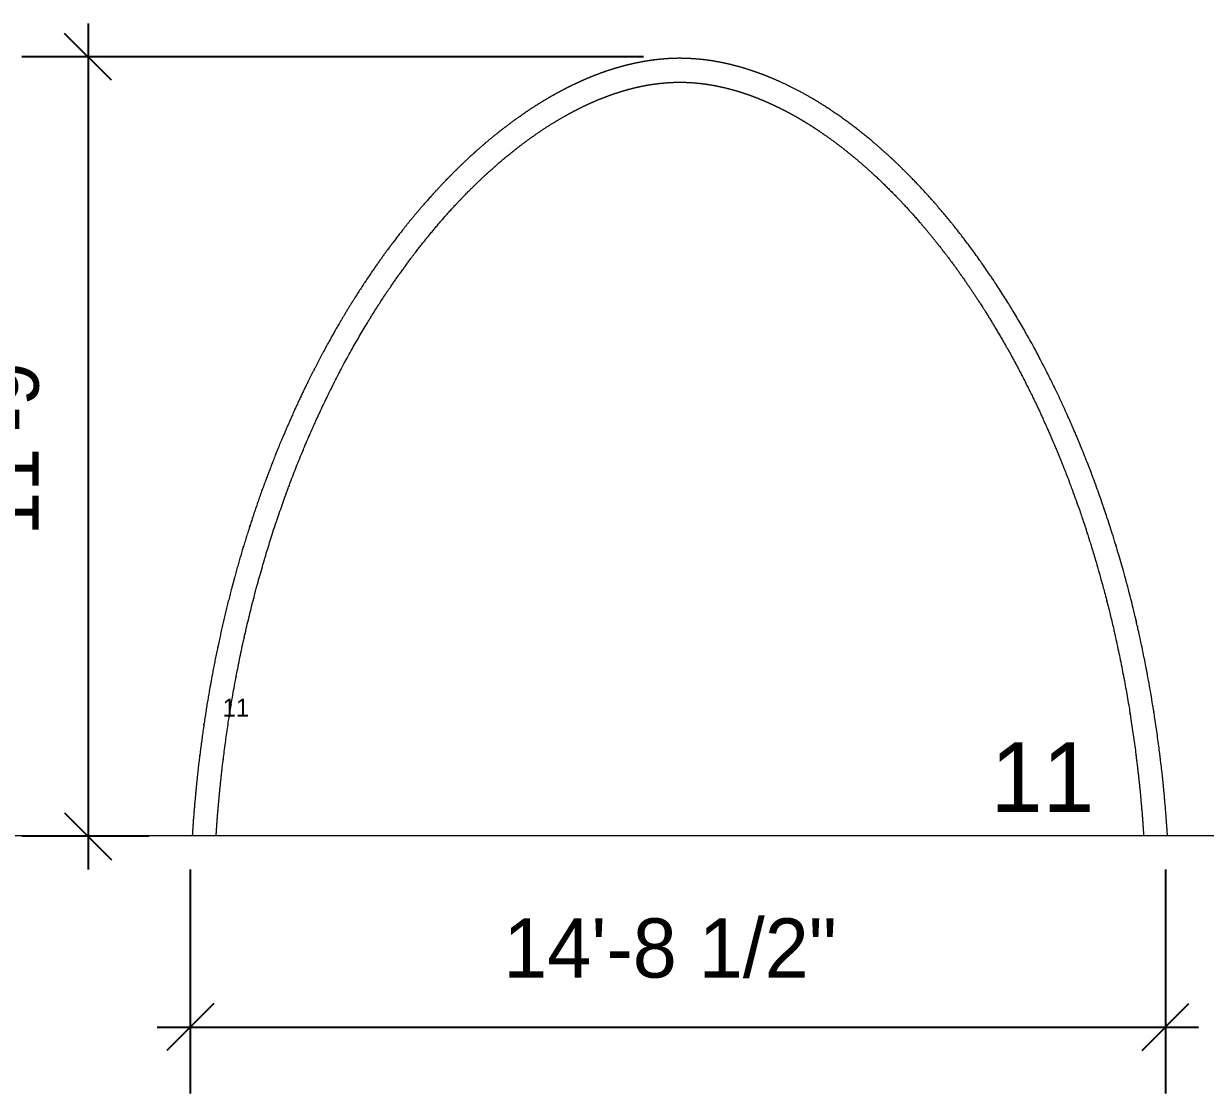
# Model space of a CAD drawing. Header units: inches. Extents: x -92.2 to -4.3, y -5886.5 to -5847.2.
# Drawn here: x -81.532 to -79.304, y -5867.929 to -5865.914 of the extents above; entities that cross this region are included whole.
import ezdxf

# ---------------------------------------------------------------- set-up
doc = ezdxf.new("R2010")
doc.units = ezdxf.units.IN
doc.header["$LTSCALE"] = 0.2
doc.header["$MEASUREMENT"] = 0
doc.header["$PDMODE"] = 1
doc.header["$PDSIZE"] = -2
doc.layers.get('0').update_dxf_attribs({"lineweight": 0})
doc.layers.add('Dimension', color=7, linetype='Continuous', lineweight=0)
doc.layers.add('NAILERS', color=7, linetype='Continuous', lineweight=0)
doc.styles.add('CityBlueprint', font='CityBlueprint')
doc.styles.add('Tw Cen MT', font='Tw Cen MT')
doc.dimstyles.new('Arch', dxfattribs={"dimtxt": 0.111581, "dimasz": 0.088379, "dimexe": 0.125, "dimexo": 0.0625, "dimgap": 0.0625, "dimtad": 1, "dimdec": 3, "dimzin": 15, "dimdsep": 46, "dimlunit": 4, "dimtxsty": 'CityBlueprint', "dimblk": 'VW_SLASH', "dimcen": 0, "dimdle": 0.0625, "dimazin": 0, "dimtfac": 1, "dimtdec": 3, "dimtix": 1, "dimtmove": 0, "dimatfit": 0, "dimldrblk": 'VW_FILLEDARROW', "dimfxl": 0, "dimfrac": 2, "dimtolj": 1, "dimtzin": 15, "dimarcsym": 0})

# ---------------------------------------------------------------- blocks, each defined once
blk = doc.blocks.new('block 100')
at = {"layer": 'NAILERS', "color": 3, "lineweight": 0}
blk.add_rational_spline([(-88.189, 40.092), (-88.369, 40.092), (-88.549, 40.092), (-88.55, 40.112), (-88.56, 40.259), (-88.57, 40.407), (-88.584, 40.554), (-88.59, 40.627), (-88.597, 40.699), (-88.625, 40.992), (-88.662, 41.284), (-88.663, 41.294), (-88.664, 41.304), (-88.703, 41.61), (-88.751, 41.914), (-88.751, 41.916), (-88.751, 41.917), (-88.799, 42.219), (-88.857, 42.519), (-88.857, 42.521), (-88.858, 42.522), (-88.915, 42.82), (-88.981, 43.115), (-88.99, 43.153), (-88.998, 43.19), (-89.048, 43.41), (-89.105, 43.628), (-89.162, 43.846), (-89.223, 44.063), (-89.225, 44.071), (-89.227, 44.078), (-89.292, 44.311), (-89.366, 44.54), (-89.391, 44.619), (-89.416, 44.698), (-89.483, 44.906), (-89.557, 45.112), (-89.558, 45.113), (-89.558, 45.114), (-89.631, 45.318), (-89.708, 45.519), (-89.708, 45.52), (-89.709, 45.521), (-89.785, 45.721), (-89.868, 45.919), (-89.869, 45.92), (-89.87, 45.921), (-89.952, 46.116), (-90.038, 46.31), (-90.038, 46.31), (-90.039, 46.311), (-90.124, 46.503), (-90.217, 46.692), (-90.218, 46.693), (-90.218, 46.694), (-90.31, 46.88), (-90.405, 47.065), (-90.5, 47.249), (-90.602, 47.429), (-90.607, 47.437), (-90.612, 47.445), (-90.72, 47.636), (-90.834, 47.824), (-90.841, 47.837), (-90.849, 47.849), (-90.947, 48.012), (-91.052, 48.171), (-91.058, 48.18), (-91.064, 48.188), (-91.158, 48.33), (-91.255, 48.471), (-91.352, 48.611), (-91.454, 48.748), (-91.456, 48.75), (-91.457, 48.751), (-91.557, 48.884), (-91.659, 49.014), (-91.66, 49.015), (-91.661, 49.016), (-91.762, 49.145), (-91.868, 49.269), (-91.887, 49.29), (-91.905, 49.312), (-91.974, 49.393), (-92.045, 49.472), (-92.046, 49.473), (-92.047, 49.473), (-92.117, 49.551), (-92.188, 49.627), (-92.189, 49.628), (-92.189, 49.629), (-92.26, 49.704), (-92.332, 49.777), (-92.333, 49.778), (-92.333, 49.778), (-92.405, 49.851), (-92.477, 49.921), (-92.478, 49.922), (-92.479, 49.922), (-92.55, 49.992), (-92.624, 50.059), (-92.624, 50.06), (-92.625, 50.06), (-92.697, 50.127), (-92.771, 50.191), (-92.771, 50.192), (-92.772, 50.192), (-92.844, 50.256), (-92.918, 50.317), (-92.919, 50.318), (-92.92, 50.318), (-92.993, 50.378), (-93.067, 50.437), (-93.068, 50.437), (-93.068, 50.438), (-93.141, 50.495), (-93.216, 50.55), (-93.217, 50.551), (-93.217, 50.551), (-93.291, 50.605), (-93.365, 50.657), (-93.366, 50.658), (-93.367, 50.658), (-93.44, 50.709), (-93.515, 50.758), (-93.516, 50.758), (-93.517, 50.759), (-93.59, 50.807), (-93.665, 50.852), (-93.666, 50.853), (-93.666, 50.853), (-93.74, 50.898), (-93.815, 50.94), (-93.816, 50.94), (-93.816, 50.94), (-93.89, 50.982), (-93.965, 51.021), (-93.966, 51.021), (-93.966, 51.021), (-94.04, 51.059), (-94.115, 51.095), (-94.115, 51.095), (-94.116, 51.095), (-94.19, 51.13), (-94.264, 51.162), (-94.265, 51.162), (-94.266, 51.163), (-94.339, 51.194), (-94.413, 51.222), (-94.414, 51.223), (-94.415, 51.223), (-94.488, 51.251), (-94.562, 51.276), (-94.563, 51.276), (-94.563, 51.276), (-94.636, 51.301), (-94.71, 51.322), (-94.71, 51.322), (-94.711, 51.322), (-94.784, 51.343), (-94.857, 51.361), (-94.858, 51.361), (-94.858, 51.361), (-94.93, 51.379), (-95.003, 51.393), (-95.004, 51.393), (-95.004, 51.393), (-95.076, 51.407), (-95.149, 51.417), (-95.149, 51.417), (-95.15, 51.417), (-95.221, 51.428), (-95.293, 51.434), (-95.365, 51.441), (-95.437, 51.444), (-95.445, 51.444), (-95.454, 51.445), (-95.543, 51.448), (-95.632, 51.445), (-95.64, 51.444), (-95.649, 51.444), (-95.721, 51.441), (-95.793, 51.434), (-95.864, 51.428), (-95.936, 51.417), (-95.936, 51.417), (-95.937, 51.417), (-96.009, 51.407), (-96.081, 51.393), (-96.082, 51.393), (-96.082, 51.393), (-96.155, 51.379), (-96.227, 51.361), (-96.228, 51.361), (-96.228, 51.361), (-96.302, 51.343), (-96.374, 51.322), (-96.375, 51.322), (-96.376, 51.322), (-96.449, 51.301), (-96.522, 51.276), (-96.523, 51.276), (-96.524, 51.276), (-96.598, 51.251), (-96.671, 51.223), (-96.671, 51.223), (-96.672, 51.222), (-96.747, 51.194), (-96.82, 51.163), (-96.821, 51.162), (-96.821, 51.162), (-96.896, 51.13), (-96.969, 51.095), (-96.97, 51.095), (-96.971, 51.095), (-97.046, 51.059), (-97.119, 51.021), (-97.12, 51.021), (-97.121, 51.021), (-97.195, 50.982), (-97.269, 50.94), (-97.27, 50.94), (-97.27, 50.94), (-97.345, 50.898), (-97.419, 50.853), (-97.42, 50.853), (-97.42, 50.852), (-97.495, 50.807), (-97.569, 50.759), (-97.57, 50.758), (-97.57, 50.758), (-97.645, 50.709), (-97.719, 50.658), (-97.719, 50.658), (-97.72, 50.657), (-97.795, 50.605), (-97.868, 50.551), (-97.869, 50.551), (-97.87, 50.55), (-97.944, 50.495), (-98.017, 50.438), (-98.018, 50.437), (-98.019, 50.437), (-98.093, 50.378), (-98.166, 50.318), (-98.166, 50.318), (-98.167, 50.317), (-98.241, 50.256), (-98.314, 50.192), (-98.314, 50.192), (-98.315, 50.191), (-98.389, 50.127), (-98.461, 50.06), (-98.461, 50.06), (-98.462, 50.059), (-98.535, 49.992), (-98.607, 49.922), (-98.608, 49.922), (-98.608, 49.921), (-98.681, 49.851), (-98.752, 49.778), (-98.753, 49.778), (-98.753, 49.777), (-98.826, 49.704), (-98.896, 49.629), (-98.915, 49.608), (-98.934, 49.588), (-99.043, 49.473), (-99.146, 49.353), (-99.147, 49.352), (-99.147, 49.351), (-99.252, 49.229), (-99.354, 49.104), (-99.356, 49.102), (-99.357, 49.1), (-99.462, 48.972), (-99.562, 48.84), (-99.57, 48.83), (-99.577, 48.82), (-99.665, 48.703), (-99.75, 48.585), (-99.835, 48.467), (-99.916, 48.346), (-99.938, 48.314), (-99.96, 48.282), (-100.084, 48.097), (-100.201, 47.907), (-100.213, 47.887), (-100.226, 47.867), (-100.367, 47.637), (-100.499, 47.401), (-100.5, 47.399), (-100.501, 47.397), (-100.635, 47.158), (-100.759, 46.913), (-100.76, 46.911), (-100.76, 46.91), (-100.886, 46.661), (-101.002, 46.409), (-101.003, 46.407), (-101.004, 46.405), (-101.122, 46.149), (-101.23, 45.888), (-101.23, 45.887), (-101.231, 45.885), (-101.341, 45.621), (-101.441, 45.353), (-101.441, 45.351), (-101.442, 45.35), (-101.543, 45.079), (-101.634, 44.804), (-101.635, 44.802), (-101.636, 44.801), (-101.728, 44.523), (-101.811, 44.242), (-101.812, 44.24), (-101.812, 44.238), (-101.896, 43.954), (-101.97, 43.667), (-101.971, 43.665), (-101.971, 43.664), (-102.046, 43.374), (-102.112, 43.081), (-102.112, 43.08), (-102.113, 43.078), (-102.179, 42.782), (-102.235, 42.485), (-102.236, 42.483), (-102.236, 42.482), (-102.293, 42.181), (-102.34, 41.879), (-102.34, 41.878), (-102.341, 41.876), (-102.388, 41.571), (-102.426, 41.265), (-102.429, 41.245), (-102.431, 41.226), (-102.465, 40.953), (-102.49, 40.68), (-102.496, 40.612), (-102.503, 40.544), (-102.515, 40.407), (-102.525, 40.269), (-102.528, 40.22), (-102.531, 40.171), (-102.534, 40.132), (-102.537, 40.092), (-102.717, 40.092), (-102.897, 40.092), (-102.894, 40.136), (-102.891, 40.18), (-102.887, 40.234), (-102.884, 40.288), (-102.873, 40.44), (-102.859, 40.592), (-102.85, 40.689), (-102.841, 40.786), (-102.817, 41.04), (-102.785, 41.293), (-102.785, 41.296), (-102.784, 41.298), (-102.753, 41.546), (-102.717, 41.794), (-102.681, 42.041), (-102.637, 42.287), (-102.622, 42.368), (-102.608, 42.449), (-102.565, 42.687), (-102.514, 42.924), (-102.513, 42.927), (-102.513, 42.929), (-102.463, 43.161), (-102.409, 43.392), (-102.355, 43.624), (-102.293, 43.853), (-102.273, 43.928), (-102.253, 44.003), (-102.193, 44.225), (-102.126, 44.445), (-102.125, 44.447), (-102.124, 44.45), (-102.058, 44.665), (-101.988, 44.878), (-101.988, 44.88), (-101.988, 44.881), (-101.919, 45.092), (-101.842, 45.301), (-101.841, 45.303), (-101.841, 45.306), (-101.766, 45.51), (-101.688, 45.712), (-101.687, 45.713), (-101.687, 45.715), (-101.61, 45.915), (-101.525, 46.112), (-101.524, 46.115), (-101.523, 46.117), (-101.441, 46.31), (-101.355, 46.501), (-101.355, 46.502), (-101.354, 46.503), (-101.269, 46.692), (-101.178, 46.878), (-101.162, 46.91), (-101.146, 46.942), (-101.086, 47.063), (-101.024, 47.183), (-100.962, 47.303), (-100.897, 47.423), (-100.882, 47.451), (-100.867, 47.479), (-100.772, 47.654), (-100.671, 47.825), (-100.646, 47.867), (-100.621, 47.909), (-100.539, 48.047), (-100.454, 48.182), (-100.445, 48.196), (-100.436, 48.211), (-100.368, 48.317), (-100.299, 48.422), (-100.23, 48.526), (-100.159, 48.63), (-100.141, 48.655), (-100.124, 48.68), (-100.02, 48.83), (-99.911, 48.975), (-99.892, 49), (-99.873, 49.025), (-99.802, 49.12), (-99.728, 49.213), (-99.728, 49.214), (-99.727, 49.214), (-99.655, 49.306), (-99.581, 49.396), (-99.58, 49.396), (-99.58, 49.397), (-99.507, 49.486), (-99.432, 49.573), (-99.431, 49.573), (-99.43, 49.574), (-99.357, 49.659), (-99.281, 49.743), (-99.28, 49.744), (-99.28, 49.744), (-99.205, 49.827), (-99.129, 49.907), (-99.128, 49.908), (-99.128, 49.909), (-99.052, 49.988), (-98.975, 50.065), (-98.975, 50.066), (-98.974, 50.067), (-98.898, 50.143), (-98.821, 50.217), (-98.82, 50.218), (-98.819, 50.218), (-98.743, 50.291), (-98.665, 50.362), (-98.664, 50.363), (-98.664, 50.363), (-98.587, 50.433), (-98.508, 50.501), (-98.508, 50.501), (-98.507, 50.502), (-98.43, 50.568), (-98.351, 50.633), (-98.35, 50.633), (-98.349, 50.634), (-98.272, 50.697), (-98.193, 50.758), (-98.192, 50.758), (-98.191, 50.759), (-98.113, 50.819), (-98.034, 50.877), (-98.033, 50.877), (-98.032, 50.878), (-97.954, 50.934), (-97.874, 50.988), (-97.874, 50.989), (-97.873, 50.989), (-97.795, 51.043), (-97.715, 51.093), (-97.714, 51.094), (-97.713, 51.094), (-97.635, 51.144), (-97.555, 51.191), (-97.554, 51.192), (-97.553, 51.192), (-97.475, 51.239), (-97.395, 51.282), (-97.394, 51.283), (-97.393, 51.283), (-97.315, 51.326), (-97.235, 51.366), (-97.234, 51.367), (-97.233, 51.367), (-97.154, 51.407), (-97.075, 51.443), (-97.074, 51.444), (-97.073, 51.444), (-96.995, 51.48), (-96.915, 51.513), (-96.914, 51.513), (-96.913, 51.514), (-96.835, 51.546), (-96.755, 51.576), (-96.755, 51.576), (-96.754, 51.576), (-96.676, 51.605), (-96.596, 51.631), (-96.595, 51.631), (-96.595, 51.631), (-96.517, 51.656), (-96.438, 51.678), (-96.437, 51.679), (-96.436, 51.679), (-96.359, 51.7), (-96.28, 51.719), (-96.279, 51.719), (-96.279, 51.719), (-96.201, 51.737), (-96.123, 51.751), (-96.122, 51.752), (-96.122, 51.752), (-96.045, 51.766), (-95.967, 51.777), (-95.966, 51.777), (-95.966, 51.777), (-95.889, 51.787), (-95.812, 51.794), (-95.734, 51.801), (-95.657, 51.804), (-95.652, 51.804), (-95.648, 51.804), (-95.562, 51.808), (-95.476, 51.805), (-95.471, 51.805), (-95.467, 51.805), (-95.389, 51.803), (-95.312, 51.797), (-95.235, 51.791), (-95.158, 51.782), (-95.158, 51.782), (-95.157, 51.782), (-95.08, 51.772), (-95.003, 51.759), (-95.002, 51.758), (-95.002, 51.758), (-94.923, 51.745), (-94.846, 51.728), (-94.845, 51.728), (-94.845, 51.728), (-94.766, 51.71), (-94.688, 51.689), (-94.688, 51.689), (-94.687, 51.689), (-94.608, 51.668), (-94.53, 51.644), (-94.529, 51.643), (-94.529, 51.643), (-94.45, 51.618), (-94.371, 51.59), (-94.371, 51.59), (-94.37, 51.59), (-94.29, 51.561), (-94.212, 51.53), (-94.211, 51.53), (-94.211, 51.529), (-94.131, 51.497), (-94.052, 51.462), (-94.051, 51.462), (-94.051, 51.461), (-93.971, 51.426), (-93.892, 51.387), (-93.891, 51.387), (-93.891, 51.386), (-93.811, 51.347), (-93.732, 51.305), (-93.731, 51.304), (-93.731, 51.304), (-93.651, 51.261), (-93.572, 51.216), (-93.571, 51.215), (-93.571, 51.215), (-93.49, 51.168), (-93.412, 51.119), (-93.411, 51.119), (-93.411, 51.118), (-93.331, 51.068), (-93.252, 51.016), (-93.251, 51.016), (-93.251, 51.015), (-93.171, 50.962), (-93.093, 50.906), (-93.092, 50.905), (-93.091, 50.905), (-93.012, 50.848), (-92.934, 50.789), (-92.933, 50.789), (-92.932, 50.788), (-92.853, 50.728), (-92.775, 50.665), (-92.775, 50.665), (-92.774, 50.664), (-92.695, 50.601), (-92.618, 50.535), (-92.617, 50.535), (-92.616, 50.534), (-92.538, 50.467), (-92.461, 50.398), (-92.46, 50.398), (-92.459, 50.397), (-92.381, 50.327), (-92.305, 50.255), (-92.304, 50.254), (-92.303, 50.254), (-92.226, 50.18), (-92.15, 50.105), (-92.129, 50.085), (-92.109, 50.064), (-91.992, 49.948), (-91.881, 49.827), (-91.88, 49.826), (-91.879, 49.825), (-91.766, 49.702), (-91.656, 49.576), (-91.655, 49.574), (-91.653, 49.571), (-91.539, 49.441), (-91.431, 49.306), (-91.412, 49.282), (-91.392, 49.257), (-91.245, 49.072), (-91.106, 48.882), (-91.104, 48.879), (-91.102, 48.876), (-90.959, 48.68), (-90.823, 48.477), (-90.821, 48.474), (-90.819, 48.471), (-90.68, 48.263), (-90.55, 48.05), (-90.548, 48.047), (-90.546, 48.044), (-90.412, 47.824), (-90.286, 47.599), (-90.284, 47.596), (-90.282, 47.593), (-90.153, 47.362), (-90.033, 47.127), (-90.031, 47.123), (-90.03, 47.12), (-89.906, 46.879), (-89.791, 46.632), (-89.79, 46.629), (-89.788, 46.626), (-89.671, 46.374), (-89.563, 46.117), (-89.561, 46.114), (-89.56, 46.111), (-89.449, 45.848), (-89.347, 45.581), (-89.346, 45.578), (-89.345, 45.575), (-89.241, 45.302), (-89.147, 45.025), (-89.146, 45.022), (-89.145, 45.019), (-89.048, 44.736), (-88.962, 44.45), (-88.961, 44.446), (-88.96, 44.443), (-88.871, 44.151), (-88.793, 43.855), (-88.792, 43.852), (-88.791, 43.849), (-88.711, 43.547), (-88.642, 43.242), (-88.641, 43.239), (-88.64, 43.236), (-88.569, 42.925), (-88.509, 42.611), (-88.508, 42.608), (-88.508, 42.605), (-88.446, 42.285), (-88.395, 41.963), (-88.395, 41.96), (-88.394, 41.957), (-88.342, 41.628), (-88.302, 41.298), (-88.296, 41.255), (-88.291, 41.211), (-88.259, 40.955), (-88.236, 40.697), (-88.233, 40.655), (-88.229, 40.613), (-88.213, 40.44), (-88.201, 40.267), (-88.195, 40.18), (-88.189, 40.092)], [1, 1, 1, 1, 1, 0.999904441179, 1, 1, 1, 0.999874059516, 1, 1, 1, 0.999872254888, 1, 1, 1, 0.999869712112, 1, 1, 1, 0.999866374389, 1, 1, 1, 0.999861838044, 1, 0.999964726452, 1, 1, 1, 0.999815526092, 1, 1, 1, 0.999846220758, 1, 1, 1, 0.999960350966, 1, 1, 1, 0.999833365574, 1, 1, 1, 0.999956782883, 1, 1, 1, 0.999817170741, 1, 1, 1, 0.999952341135, 1, 0.999797284807, 1, 1, 1, 0.99991643397, 1, 1, 1, 0.999770868324, 1, 1, 1, 0.999956478074, 1, 0.99979232205, 1, 1, 1, 0.999945881787, 1, 1, 1, 0.999766572917, 1, 1, 1, 0.999937292177, 1, 1, 1, 0.999934659631, 1, 1, 1, 0.999931161374, 1, 1, 1, 0.999927254922, 1, 1, 1, 0.999922892139, 1, 1, 1, 0.999918019043, 1, 1, 1, 0.999912575324, 1, 1, 1, 0.999906493946, 1, 1, 1, 0.999899700897, 1, 1, 1, 0.999892115169, 1, 1, 1, 0.999883649102, 1, 1, 1, 0.999874209267, 1, 1, 1, 0.999863698082, 1, 1, 1, 0.999852016461, 1, 1, 1, 0.999839067793, 1, 1, 1, 0.999824763645, 1, 1, 1, 0.999809031544, 1, 1, 1, 0.999791825197, 1, 1, 1, 0.999773137345, 1, 1, 1, 0.999753015178, 1, 1, 1, 0.999731577794, 1, 1, 1, 0.999709034402, 1, 1, 1, 0.999685697753, 1, 0.999661257094, 1, 1, 1, 0.999186864718, 1, 1, 1, 0.999661778253, 1, 0.999685748752, 1, 1, 1, 0.999709088011, 1, 1, 1, 0.99973163323, 1, 1, 1, 0.999753069872, 1, 1, 1, 0.999773189358, 1, 1, 1, 0.999791873184, 1, 1, 1, 0.999809074643, 1, 1, 1, 0.999824801371, 1, 1, 1, 0.999839099943, 1, 1, 1, 0.999852043036, 1, 1, 1, 0.999863719223, 1, 1, 1, 0.999874225205, 1, 1, 1, 0.999883660125, 1, 1, 1, 0.999892121588, 1, 1, 1, 0.999899703034, 1, 1, 1, 0.999906492115, 1, 1, 1, 0.999912569825, 1, 1, 1, 0.999918010158, 1, 1, 1, 0.999922880126, 1, 1, 1, 0.999927240014, 1, 1, 1, 0.999929928513, 1, 1, 1, 0.999746084051, 1, 1, 1, 0.999940203655, 1, 1, 1, 0.999777765393, 1, 1, 1, 0.999947240642, 1, 0.999881851552, 1, 1, 1, 0.999768106359, 1, 1, 1, 0.999785338496, 1, 1, 1, 0.999800601848, 1, 1, 1, 0.999813901874, 1, 1, 1, 0.999825464444, 1, 1, 1, 0.999835456924, 1, 1, 1, 0.999844034452, 1, 1, 1, 0.999851337676, 1, 1, 1, 0.999857491745, 1, 1, 1, 0.999862607218, 1, 1, 1, 0.999866777862, 1, 1, 1, 0.99987009293, 1, 1, 1, 0.999872595698, 1, 1, 1, 0.999874461588, 1, 1, 1, 0.999929975411, 1, 1, 1, 0.999998067923, 1, 1, 1, 0.999997814571, 1, 1, 1, 0.999919952507, 1, 1, 1, 0.999856733374, 1, 1, 1, 0.999964213218, 1, 0.999855919196, 1, 1, 1, 0.99985444921, 1, 1, 1, 0.999963562224, 1, 0.999852562596, 1, 1, 1, 0.999849959138, 1, 1, 1, 0.999962263754, 1, 1, 1, 0.999845736489, 1, 1, 1, 0.999960991672, 1, 1, 1, 0.999839638337, 1, 1, 1, 0.999959256171, 1, 1, 1, 0.999831266232, 1, 1, 1, 0.999956405134, 1, 0.999956128554, 1, 1, 1, 0.999815676296, 1, 1, 1, 0.999890793787, 1, 1, 1, 0.999949625203, 1, 0.999949309413, 1, 1, 1, 0.999780573705, 1, 1, 1, 0.999941630445, 1, 1, 1, 0.99993957981, 1, 1, 1, 0.99993684483, 1, 1, 1, 0.999933827809, 1, 1, 1, 0.999930498474, 1, 1, 1, 0.999926823252, 1, 1, 1, 0.999922764966, 1, 1, 1, 0.999918282592, 1, 1, 1, 0.999913331065, 1, 1, 1, 0.999907861172, 1, 1, 1, 0.999901819563, 1, 1, 1, 0.999895148965, 1, 1, 1, 0.999887788658, 1, 1, 1, 0.99987967531, 1, 1, 1, 0.999870744314, 1, 1, 1, 0.99986093175, 1, 1, 1, 0.999850177146, 1, 1, 1, 0.999838427219, 1, 1, 1, 0.999825640754, 1, 1, 1, 0.999811794784, 1, 1, 1, 0.999796892092, 1, 1, 1, 0.999780969992, 1, 1, 1, 0.999764110081, 1, 1, 1, 0.999746448369, 1, 1, 1, 0.99972818471, 1, 1, 1, 0.999709586208, 1, 0.999691144393, 1, 1, 1, 0.999485629083, 1, 1, 1, 0.999685492597, 1, 0.999704897463, 1, 1, 1, 0.999723483642, 1, 1, 1, 0.999741905272, 1, 1, 1, 0.999759762979, 1, 1, 1, 0.999776858463, 1, 1, 1, 0.999793038439, 1, 1, 1, 0.999808210089, 1, 1, 1, 0.999822326789, 1, 1, 1, 0.999835378829, 1, 1, 1, 0.999847384216, 1, 1, 1, 0.999858380842, 1, 1, 1, 0.999868419981, 1, 1, 1, 0.999877561102, 1, 1, 1, 0.999885867875, 1, 1, 1, 0.999893405189, 1, 1, 1, 0.999900237021, 1, 1, 1, 0.999906424974, 1, 1, 1, 0.999912027335, 1, 1, 1, 0.999917098524, 1, 1, 1, 0.999920219241, 1, 1, 1, 0.999712436878, 1, 1, 1, 0.999932651068, 1, 1, 1, 0.999749764343, 1, 1, 1, 0.999770639026, 1, 1, 1, 0.999787337838, 1, 1, 1, 0.999801086471, 1, 1, 1, 0.999812405966, 1, 1, 1, 0.999821716401, 1, 1, 1, 0.999829357892, 1, 1, 1, 0.999835607482, 1, 1, 1, 0.999840692591, 1, 1, 1, 0.999844801594, 1, 1, 1, 0.999848092349, 1, 1, 1, 0.99985069812, 1, 1, 1, 0.999852735279, 1, 1, 1, 0.999854297224, 1, 1, 1, 0.999855497348, 1, 1, 1, 0.999856314427, 1, 1, 1, 0.999857267505, 1, 1, 1, 0.999964443997, 1, 0.999991164827, 1], degree=2, knots=[0, 0, 0, 1, 1, 2, 2, 3, 3, 4, 4, 5, 5, 6, 6, 7, 7, 8, 8, 9, 9, 10, 10, 11, 11, 12, 12, 13, 13, 14, 14, 15, 15, 16, 16, 17, 17, 18, 18, 19, 19, 20, 20, 21, 21, 22, 22, 23, 23, 24, 24, 25, 25, 26, 26, 27, 27, 28, 28, 29, 29, 30, 30, 31, 31, 32, 32, 33, 33, 34, 34, 35, 35, 36, 36, 37, 37, 38, 38, 39, 39, 40, 40, 41, 41, 42, 42, 43, 43, 44, 44, 45, 45, 46, 46, 47, 47, 48, 48, 49, 49, 50, 50, 51, 51, 52, 52, 53, 53, 54, 54, 55, 55, 56, 56, 57, 57, 58, 58, 59, 59, 60, 60, 61, 61, 62, 62, 63, 63, 64, 64, 65, 65, 66, 66, 67, 67, 68, 68, 69, 69, 70, 70, 71, 71, 72, 72, 73, 73, 74, 74, 75, 75, 76, 76, 77, 77, 78, 78, 79, 79, 80, 80, 81, 81, 82, 82, 83, 83, 84, 84, 85, 85, 86, 86, 87, 87, 88, 88, 89, 89, 90, 90, 91, 91, 92, 92, 93, 93, 94, 94, 95, 95, 96, 96, 97, 97, 98, 98, 99, 99, 100, 100, 101, 101, 102, 102, 103, 103, 104, 104, 105, 105, 106, 106, 107, 107, 108, 108, 109, 109, 110, 110, 111, 111, 112, 112, 113, 113, 114, 114, 115, 115, 116, 116, 117, 117, 118, 118, 119, 119, 120, 120, 121, 121, 122, 122, 123, 123, 124, 124, 125, 125, 126, 126, 127, 127, 128, 128, 129, 129, 130, 130, 131, 131, 132, 132, 133, 133, 134, 134, 135, 135, 136, 136, 137, 137, 138, 138, 139, 139, 140, 140, 141, 141, 142, 142, 143, 143, 144, 144, 145, 145, 146, 146, 147, 147, 148, 148, 149, 149, 150, 150, 151, 151, 152, 152, 153, 153, 154, 154, 155, 155, 156, 156, 157, 157, 158, 158, 159, 159, 160, 160, 161, 161, 162, 162, 163, 163, 164, 164, 165, 165, 166, 166, 167, 167, 168, 168, 169, 169, 170, 170, 171, 171, 172, 172, 173, 173, 174, 174, 175, 175, 176, 176, 177, 177, 178, 178, 179, 179, 180, 180, 181, 181, 182, 182, 183, 183, 184, 184, 185, 185, 186, 186, 187, 187, 188, 188, 189, 189, 190, 190, 191, 191, 192, 192, 193, 193, 194, 194, 195, 195, 196, 196, 197, 197, 198, 198, 199, 199, 200, 200, 201, 201, 202, 202, 203, 203, 204, 204, 205, 205, 206, 206, 207, 207, 208, 208, 209, 209, 210, 210, 211, 211, 212, 212, 213, 213, 214, 214, 215, 215, 216, 216, 217, 217, 218, 218, 219, 219, 220, 220, 221, 221, 222, 222, 223, 223, 224, 224, 225, 225, 226, 226, 227, 227, 228, 228, 229, 229, 230, 230, 231, 231, 232, 232, 233, 233, 234, 234, 235, 235, 236, 236, 237, 237, 238, 238, 239, 239, 240, 240, 241, 241, 242, 242, 243, 243, 244, 244, 245, 245, 246, 246, 247, 247, 248, 248, 249, 249, 250, 250, 251, 251, 252, 252, 253, 253, 254, 254, 255, 255, 256, 256, 257, 257, 258, 258, 259, 259, 260, 260, 261, 261, 262, 262, 263, 263, 264, 264, 265, 265, 266, 266, 267, 267, 268, 268, 269, 269, 270, 270, 271, 271, 272, 272, 273, 273, 274, 274, 275, 275, 276, 276, 277, 277, 278, 278, 279, 279, 280, 280, 281, 281, 282, 282, 283, 283, 284, 284, 285, 285, 286, 286, 287, 287, 288, 288, 289, 289, 290, 290, 291, 291, 292, 292, 293, 293, 294, 294, 295, 295, 296, 296, 297, 297, 298, 298, 299, 299, 300, 300, 301, 301, 302, 302, 303, 303, 304, 304, 305, 305, 306, 306, 307, 307, 308, 308, 309, 309, 310, 310, 311, 311, 312, 312, 313, 313, 314, 314, 315, 315, 316, 316, 317, 317, 318, 318, 319, 319, 320, 320, 321, 321, 322, 322, 323, 323, 324, 324, 325, 325, 326, 326, 327, 327, 328, 328, 329, 329, 330, 330, 331, 331, 332, 332, 333, 333, 334, 334, 335, 335, 336, 336, 337, 337, 338, 338, 339, 339, 340, 340, 341, 341, 342, 342, 343, 343, 344, 344, 345, 345, 346, 346, 347, 347, 348, 348, 349, 349, 350, 350, 350], dxfattribs=at)
at = {"layer": 'NAILERS', "color": 250, "insert": (-90.855, 40.447), "char_height": 1.36111, "attachment_point": 7, "line_spacing_factor": 0.451678}
blk.add_mtext('{\\fMyriad Pro|b0|i0|c0|p0;\\H0.7708x;\\l11}', dxfattribs=at)
blk = doc.blocks.new('*D96')
at = {"layer": 'Defpoints', "color": 0, "lineweight": 0}
for p in [(-81.2179, -5867.445), (-79.3793, -5867.445), (-81.2179, -5867.8044)]:
    blk.add_point(p, dxfattribs=at)
at = {"layer": 'Dimension', "color": 0, "linetype": 'Continuous', "lineweight": -2}
for p, q in [((-81.2179, -5867.5075), (-81.2179, -5867.9294)), ((-79.3793, -5867.5075), (-79.3793, -5867.9294)), ((-81.2804, -5867.8044), (-81.2179, -5867.8044)), ((-81.2179, -5867.8044), (-79.3793, -5867.8044)), ((-79.3793, -5867.8044), (-79.3168, -5867.8044))]:
    blk.add_line(p, q, dxfattribs=at)
at = {"layer": 'Dimension', "color": 7, "linetype": 'Continuous', "lineweight": -2}
for p, q in [((-81.1737, -5867.7602), (-81.2621, -5867.8486)), ((-79.4235, -5867.8486), (-79.3351, -5867.7602))]:
    blk.add_line(p, q, dxfattribs=at)
at = {"color": 0, "linetype": 'Continuous', "lineweight": -2}
blk.add_wipeout([(-80.6278, -5867.7419), (-79.9694, -5867.7419), (-79.9694, -5867.5641), (-80.6278, -5867.5641)], dxfattribs=at).dxf.layer = 'Dimension'
at = {"layer": 'Dimension', "color": 0, "insert": (-80.6278, -5867.5998), "char_height": 0.11158, "attachment_point": 1, "line_spacing_factor": 0.959794, "style": 'CityBlueprint'}
blk.add_mtext('14\'-8 1/2"', dxfattribs=at)
blk = doc.blocks.new('VW_FILLEDARROW')
at = {"color": 0, "lineweight": -2}
blk.add_solid([(0, 0), (-0.015, -0.004), (-0.015, 0.004)], dxfattribs=at)
blk = doc.blocks.new('VW_SLASH')
at = {"color": 0, "linetype": 'ByBlock', "lineweight": -2}
blk.add_line((0, 0), (-1, 0), dxfattribs=at)
at = {"color": 7, "linetype": 'ByBlock', "lineweight": -2}
blk.add_line((-0.005, -0.005), (0.005, 0.005), dxfattribs=at)
blk = doc.blocks.new('*D97')
at = {"layer": 'Defpoints', "color": 0, "lineweight": 0}
for p in [(-81.4106, -5865.9763), (-80.3012, -5865.9763), (-81.2335, -5867.445)]:
    blk.add_point(p, dxfattribs=at)
at = {"layer": 'Dimension', "color": 0, "linetype": 'Continuous', "lineweight": -2}
for p, q in [((-81.4106, -5865.9138), (-81.4106, -5865.9763)), ((-80.3637, -5865.9763), (-81.5356, -5865.9763)), ((-81.4106, -5865.9763), (-81.4106, -5867.445)), ((-81.296, -5867.445), (-81.5356, -5867.445)), ((-81.4106, -5867.445), (-81.4106, -5867.5075))]:
    blk.add_line(p, q, dxfattribs=at)
at = {"layer": 'Dimension', "color": 7, "linetype": 'Continuous', "lineweight": -2}
for p, q in [((-81.3664, -5866.0205), (-81.4548, -5865.9321)), ((-81.4548, -5867.4008), (-81.3664, -5867.4892))]:
    blk.add_line(p, q, dxfattribs=at)
at = {"color": 0, "linetype": 'Continuous', "lineweight": -2}
blk.add_wipeout([(-81.4731, -5866.8787), (-81.4731, -5866.5426), (-81.6508, -5866.5426), (-81.6508, -5866.8787)], dxfattribs=at).dxf.layer = 'Dimension'
at = {"layer": 'Dimension', "color": 0, "insert": (-81.6152, -5866.8787), "char_height": 0.11158, "attachment_point": 1, "rotation": 90, "line_spacing_factor": 0.959794, "style": 'CityBlueprint'}
blk.add_mtext('11\'-9"', dxfattribs=at)

msp = doc.modelspace()

# ---------------------------------------------------------------- linework, layer by layer
at = {"color": 5, "linetype": 'Continuous', "lineweight": 0}
msp.add_line((-90.880539, -5867.443352), (-66.083664, -5867.443352), dxfattribs=at)

# ---------------------------------------------------------------- block references
at = {"layer": 'NAILERS', "color": 17, "xscale": 0.125, "yscale": 0.125, "zscale": 0.125}
msp.add_blockref('block 100', (-68.351966, -5872.454908), dxfattribs=at)

# ---------------------------------------------------------------- next in the draw order: dimensions: what is measured, and where the dimension line sits
at = {"layer": 'Dimension', "color": 250, "linetype": 'Continuous', "lineweight": 0}
dim = msp.add_linear_dim(base=(-81.21786, -5867.804413), p1=(-79.379319, -5867.445038), p2=(-81.21786, -5867.445038), dimstyle='Arch', override={"dimgap": 0.0625, "dimlfac": 96, "dimpost": '<>', "dimtxsty": 'CityBlueprint', "dimtmove": 2}, dxfattribs=at)
dim.commit()
dim.dimension.update_dxf_attribs({"geometry": '*D96', "text_midpoint": (-80.298589, -5867.804413)})

# ---------------------------------------------------------------- next in the draw order: dimensions: what is measured, and where the dimension line sits
dim = msp.add_linear_dim(base=(-81.410569, -5865.976288), p1=(-81.233485, -5867.445038), p2=(-80.301194, -5865.976288), angle=90, dimstyle='Arch', override={"dimgap": 0.0625, "dimlfac": 96, "dimpost": '<>', "dimtxsty": 'CityBlueprint', "dimtmove": 2}, dxfattribs=at)
dim.commit()
dim.dimension.update_dxf_attribs({"geometry": '*D97', "text_midpoint": (-81.410569, -5866.710663)})

# ---------------------------------------------------------------- next in the draw order: texts
at = {"layer": 'NAILERS', "color": 250, "insert": (-81.156759, -5867.185824), "char_height": 0.0335457, "width": 0.06069554, "attachment_point": 1, "line_spacing_factor": 1.06639, "style": 'Tw Cen MT'}
msp.add_mtext('11', dxfattribs=at)

doc.saveas('drawing.dxf')
